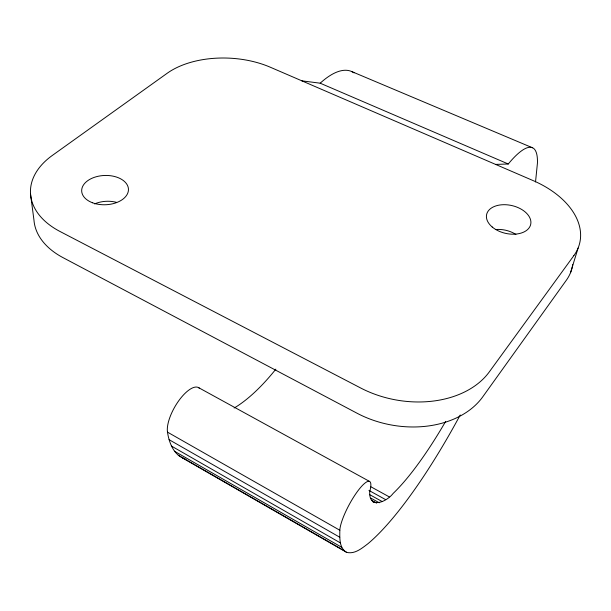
<?xml version="1.0" encoding="UTF-8"?>
<svg xmlns="http://www.w3.org/2000/svg" width="611" height="611" viewBox="0 0 611 611"><rect width="100%" height="100%" fill="white"/><g stroke="black" fill="none" stroke-linecap="round" stroke-linejoin="round"><path stroke-width="0.92" d="M460.228 414.984A206.701 47.162 -63.4 0 1 367.921 543.737C361.895 548.273 354.67 554.498 346.559 552.321C338.983 548.029 339.769 537.749 339.831 530.249A30.023 6.935 -61.6 0 1 358.649 489.869A30.023 6.935 -61.6 0 1 369.724 491.611C368.685 509.551 386.48 502.105 393.163 493.405A150.482 34.109 -63.4 0 0 445.648 421.407M535.526 181.941L537.443 163.03A98.524 22.874 -65.1 0 0 508.268 163.992L495.597 164.412M570.521 272.705L578.098 248.066M234.12 407.988L235.724 407.086A142.592 54.196 -63.2 0 0 275.859 369.151M301.849 80.835L320.195 83.195L508.268 163.992M199.461 388.306A28.396 10.975 -60 0 0 179.008 400.396A28.396 10.975 -60 0 0 167.49 432.137C169.087 442.807 173.776 455.432 185.11 458.853M351.63 71.518L532.532 147.793M198.445 387.557L369.579 481.445M370.93 486.799L389.268 496.88M368.937 490.427L385.625 499.63M369.739 494.681L382.272 501.608M370.923 498.164L379.248 502.769M371.58 500.325L376.582 503.105M372.641 501.646L374.306 502.57M167.49 432.137L339.831 530.249M169.079 439.676L339.747 537.222M171.439 446.061L340.411 542.919M174.525 451.254L341.793 547.341M178.275 455.256L343.856 550.473M182.643 458.051L346.559 552.321M30.55 194.214L33.987 220.319A83.493 53.577 -2.1 0 0 62.994 257.628L357.007 413.204A90.077 65.736 10.6 0 0 482.797 396.776L566.328 280.258A81.309 52.852 12.6 0 0 572.736 264.624M94.583 203.921A22.928 14.702 -2.5 0 1 116.632 202.386M320.195 83.195A93.216 36.232 -66.1 0 1 354.021 72.869M495.979 229.507A22.141 14.305 12.9 0 1 515.905 234.456M573.874 255.589L489.312 371.878A92.101 65.774 10.4 0 1 360.727 388.023L60.069 231.516A85.212 53.394 -1.8 0 1 52.325 155.446L167.215 73.244A76.146 44.313 2.7 0 1 270.253 67.202L533.189 180.627A82.951 52.638 12.5 0 1 573.874 255.589M92.505 202.768A23.401 14.649 -2.2 0 0 128.432 190.204A23.401 14.649 -2.2 0 0 94.254 177.366A23.401 14.649 -2.2 0 0 92.505 202.768M492.199 226.987A22.584 14.244 12.7 0 0 529.859 226.666A22.584 14.244 12.7 0 0 503.907 204.693A22.584 14.244 12.7 0 0 492.199 226.987"/></g></svg>
